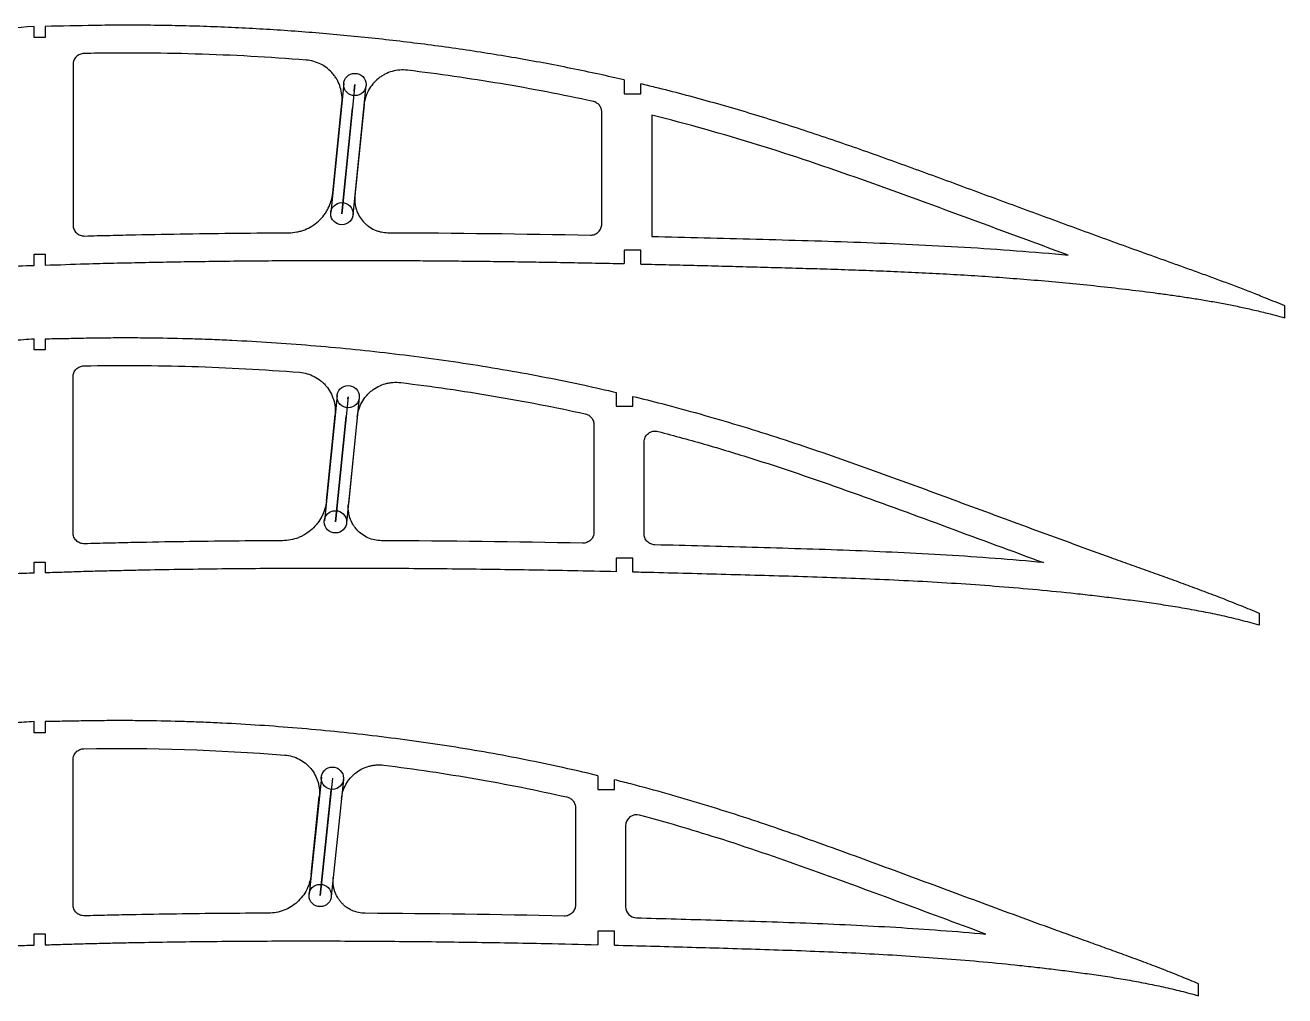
# Model space of a CAD drawing. Header units: millimetres. Extents: x -11497 to 404, y -3854 to 414.
# Drawn here: x -8603.7 to -8377.3, y -2519.5 to -2345 of the extents above; entities that cross this region are included whole.
import ezdxf

# ---------------------------------------------------------------- set-up
doc = ezdxf.new("R2010")
doc.units = ezdxf.units.MM
doc.linetypes.add('CENTER2', pattern=[28.575, 19.05, -3.175, 3.175, -3.175])
doc.layers.add('11', color=80, linetype='Continuous')
doc.layers.add('7', color=1, linetype='Continuous')

# ---------------------------------------------------------------- blocks, each defined once
blk = doc.blocks.new('*U50')
at = {"layer": '7', "color": 0, "linetype": 'CENTER2', "transparency": 16777216}
blk.add_line((-1.17, -11.61), (1.17, 11.61), dxfattribs=at)
blk = doc.blocks.new('*U52')
at = {"layer": '7', "color": 0, "linetype": 'CENTER2', "transparency": 16777216}
blk.add_line((-1.14, -11.25), (1.14, 11.25), dxfattribs=at)
blk = doc.blocks.new('*U54')
at = {"layer": '7', "color": 0, "linetype": 'CENTER2', "transparency": 16777216}
blk.add_line((-1.1, -10.54), (1.1, 10.54), dxfattribs=at)

msp = doc.modelspace()

# ---------------------------------------------------------------- linework, layer by layer
for p, q in [((-8602.1145, -2347.175), (-8602.1145, -2345.1847)), ((-8600.1145, -2345.175), (-8600.1145, -2347.175)), ((-8600.1145, -2347.175), (-8602.1145, -2347.175)), ((-8496.0751, -2354.7972), (-8496.0751, -2357.2972)), ((-8493.0751, -2357.2972), (-8493.0751, -2355.5057)), ((-8496.0751, -2357.2972), (-8493.0751, -2357.2972)), ((-8493.0751, -2385.404), (-8496.0751, -2385.404)), ((-8496.0751, -2385.404), (-8496.0751, -2387.8371)), ((-8493.0751, -2387.904), (-8493.0751, -2385.404)), ((-8602.1145, -2388.1532), (-8602.1145, -2386.1532)), ((-8602.1145, -2386.1532), (-8600.1145, -2386.1532)), ((-8600.1145, -2386.1532), (-8600.1145, -2388.1068)), ((-8602.1145, -2403.3371), (-8602.1145, -2401.3473)), ((-8600.1145, -2401.3371), (-8600.1145, -2403.3371)), ((-8600.1145, -2403.3371), (-8602.1145, -2403.3371)), ((-8497.4843, -2410.9869), (-8497.4843, -2413.4869)), ((-8494.4843, -2413.4869), (-8494.4843, -2411.7043)), ((-8497.4843, -2413.4869), (-8494.4843, -2413.4869)), ((-8602.1145, -2443.4883), (-8602.1145, -2441.4883)), ((-8602.1145, -2441.4883), (-8600.1145, -2441.4883)), ((-8600.1145, -2441.4883), (-8600.1145, -2443.4366)), ((-8494.4843, -2440.8086), (-8497.4843, -2440.8086)), ((-8497.4843, -2440.8086), (-8497.4843, -2443.2392)), ((-8494.4843, -2443.3086), (-8494.4843, -2440.8086)), ((-8602.1145, -2472.1731), (-8602.1145, -2470.1847)), ((-8600.1145, -2472.1731), (-8602.1145, -2472.1731)), ((-8600.1145, -2470.1731), (-8600.1145, -2472.1731)), ((-8500.8012, -2479.8996), (-8500.8012, -2482.3996)), ((-8497.8012, -2482.3996), (-8497.8012, -2480.6395)), ((-8500.8012, -2482.3996), (-8497.8012, -2482.3996)), ((-8602.1145, -2510.36), (-8602.1145, -2508.36)), ((-8602.1145, -2508.36), (-8600.1145, -2508.36)), ((-8600.1145, -2508.36), (-8600.1145, -2510.3103)), ((-8497.8012, -2507.8662), (-8500.8012, -2507.8662)), ((-8500.8012, -2507.8662), (-8500.8012, -2510.2915)), ((-8497.8012, -2510.3662), (-8497.8012, -2507.8662))]:
    msp.add_line(p, q)
at = {"color": 7, "linetype": 'Continuous', "lineweight": 25}
for p, q in [((-8595.1145, -2352.0511), (-8595.1145, -2380.8722)), ((-8548.4216, -2375.0839), (-8546.7967, -2358.9117)), ((-8542.817, -2359.3138), (-8544.4598, -2375.6652)), ((-8500.0751, -2380.7098), (-8500.0751, -2360.6236)), ((-8491.0751, -2361.1456), (-8491.0751, -2382.9479)), ((-8377.3211, -2397.6044), (-8377.3211, -2395.4531)), ((-8595.1145, -2436.2077), (-8595.1145, -2408.2151)), ((-8549.5794, -2430.4882), (-8548.0095, -2415.0409)), ((-8544.0282, -2415.4349), (-8545.6163, -2431.0593)), ((-8501.4843, -2416.8013), (-8501.4843, -2436.1082)), ((-8492.4843, -2436.4005), (-8492.4843, -2419.9366)), ((-8381.9472, -2450.6816), (-8381.947, -2452.836)), ((-8595.1145, -2503.0994), (-8595.1145, -2477.0564)), ((-8552.3183, -2497.6889), (-8550.8506, -2483.6527)), ((-8546.8655, -2484.0268), (-8548.3506, -2498.2236)), ((-8504.8012, -2485.683), (-8504.8012, -2503.1498)), ((-8495.8012, -2488.9188), (-8495.8012, -2503.4666)), ((-8392.8358, -2519.4817), (-8392.8365, -2517.32))]:
    msp.add_line(p, q, dxfattribs=at)
at = {"color": 7, "linetype": 'Continuous'}
for centre, start, end in [((-8493.8012, -2488.9188), 74.84851, 180), ((-8493.8012, -2503.4666), 180, 268.488702)]:
    msp.add_arc(centre, 2, start, end, dxfattribs=at)
at = {"color": 7, "linetype": 'Continuous', "lineweight": 25}
for points, knots in [([(-8602.1145, -2345.1847), (-8605.2473, -2345.4039), (-8610.0806, -2345.7887), (-8616.6194, -2346.2775), (-8621.7209, -2346.7615), (-8626.8139, -2347.3188), (-8631.8959, -2347.9641), (-8636.9656, -2348.696), (-8642.0213, -2349.5191), (-8646.2386, -2350.2908), (-8649.6254, -2350.9587), (-8652.1865, -2351.4941), (-8654.7419, -2352.0529), (-8657.2908, -2352.6404), (-8659.8336, -2353.2543), (-8662.3704, -2353.8957), (-8664.9228, -2354.5715), (-8667.4903, -2355.2811), (-8670.0709, -2356.0291), (-8672.6415, -2356.8094), (-8675.2003, -2357.6277), (-8677.748, -2358.4811), (-8680.2827, -2359.3752), (-8682.3982, -2360.1627), (-8684.1023, -2360.82), (-8685.3985, -2361.3361), (-8686.6901, -2361.8634), (-8687.9746, -2362.4062), (-8689.2529, -2362.9609), (-8690.5232, -2363.5319), (-8691.8057, -2364.1288), (-8693.1011, -2364.7505), (-8694.4063, -2365.4029), (-8695.7042, -2366.0713), (-8696.9916, -2366.762), (-8698.2721, -2367.4719), (-8699.5444, -2368.2038), (-8700.8444, -2368.9774), (-8702.1694, -2369.7944), (-8703.5149, -2370.657), (-8704.8432, -2371.5414), (-8706.1484, -2372.4478), (-8707.4272, -2373.3715), (-8708.6728, -2374.3142), (-8709.7306, -2375.1501), (-8710.6088, -2375.8758), (-8711.3252, -2376.4827), (-8712.0339, -2377.1081), (-8712.7447, -2377.7511), (-8713.4602, -2378.4215), (-8714.1864, -2379.1225), (-8715.0087, -2379.9404), (-8715.9247, -2380.8749), (-8716.8877, -2381.9418), (-8717.7714, -2383.049), (-8718.5122, -2384.1885), (-8719.0519, -2385.3494), (-8719.3323, -2386.535), (-8719.249, -2387.5712), (-8719.0344, -2388.2402), (-8718.7765, -2388.6764), (-8718.5383, -2389.1515), (-8718.063, -2389.7338), (-8717.479, -2390.3348), (-8716.8172, -2390.8783), (-8716.1081, -2391.3619), (-8715.3935, -2391.7587), (-8714.6897, -2392.0711), (-8714.0081, -2392.3132), (-8713.3205, -2392.5045), (-8712.6286, -2392.6554), (-8711.9325, -2392.7721), (-8711.2336, -2392.8668), (-8710.3491, -2392.9657), (-8709.2788, -2393.0682), (-8708.0219, -2393.1689), (-8706.7613, -2393.2467), (-8705.4984, -2393.3042), (-8704.234, -2393.3463), (-8702.9685, -2393.3686), (-8701.7022, -2393.3779), (-8700.4358, -2393.3691), (-8699.1698, -2393.3496), (-8697.9049, -2393.3185), (-8696.6406, -2393.2786), (-8695.3764, -2393.2314), (-8694.1123, -2393.1798), (-8692.8475, -2393.1235), (-8691.5823, -2393.0657), (-8690.3162, -2393.0078), (-8689.0505, -2392.9454), (-8687.7846, -2392.883), (-8686.519, -2392.8188), (-8685.2531, -2392.7507), (-8683.564, -2392.658), (-8681.4523, -2392.5364), (-8678.9184, -2392.3802), (-8676.3854, -2392.2196), (-8673.8527, -2392.0512), (-8671.3205, -2391.8811), (-8668.7878, -2391.7087), (-8666.2549, -2391.5345), (-8663.7215, -2391.3641), (-8661.1884, -2391.1929), (-8658.6554, -2391.0266), (-8656.1227, -2390.8595), (-8653.5897, -2390.6964), (-8651.0561, -2390.5362), (-8647.6794, -2390.3268), (-8643.4596, -2390.0726), (-8638.3969, -2389.7818), (-8633.3343, -2389.5067), (-8628.2714, -2389.2442), (-8623.2072, -2388.9994), (-8618.1414, -2388.7681), (-8611.1109, -2388.4732), (-8605.7683, -2388.2722), (-8602.1145, -2388.1532)], [0, 0, 0, 0, 0.037810127, 0.058378142, 0.078944165, 0.099502757, 0.120062306, 0.140618196, 0.161171844, 0.181730392, 0.192232993, 0.202733734, 0.213231801, 0.223726436, 0.234226583, 0.244725708, 0.255230035, 0.266014973, 0.276796177, 0.287577874, 0.298358395, 0.309139928, 0.31992681, 0.330717371, 0.336315928, 0.341916893, 0.34751551, 0.353112043, 0.35870546, 0.364292741, 0.369880161, 0.375736121, 0.381592742, 0.387447349, 0.393312559, 0.399182199, 0.405074118, 0.410984135, 0.41739554, 0.423814744, 0.430225953, 0.436607106, 0.442946104, 0.449218507, 0.455412895, 0.459176702, 0.462934888, 0.466716263, 0.470556156, 0.474475231, 0.47851987, 0.482707985, 0.488439354, 0.49427259, 0.500005689, 0.505479778, 0.510596009, 0.515360546, 0.519964911, 0.522941483, 0.523713317, 0.526061566, 0.529321954, 0.532702959, 0.536149006, 0.539609724, 0.543025292, 0.545975002, 0.548870241, 0.551727175, 0.554561889, 0.557391908, 0.560223219, 0.563052882, 0.568106577, 0.573167981, 0.578234398, 0.583311455, 0.588388324, 0.593465992, 0.598549122, 0.603634584, 0.60871431, 0.613792524, 0.618869059, 0.62394358, 0.629023617, 0.634100922, 0.639186879, 0.644273168, 0.649360468, 0.654444114, 0.659532454, 0.664617865, 0.669708001, 0.679898873, 0.690085219, 0.700273946, 0.710457126, 0.720645539, 0.730830795, 0.741020462, 0.751213282, 0.761401695, 0.771588867, 0.781775629, 0.79196117, 0.802149496, 0.812340623, 0.832694999, 0.853048018, 0.873395476, 0.893737901, 0.914086761, 0.934438591, 0.95479294, 0.998807953, 0.998807953, 0.998807953, 0.998807953]), ([(-8496.0751, -2354.7972), (-8497.5662, -2354.4519), (-8500.7418, -2353.738), (-8505.5871, -2352.7218), (-8510.6083, -2351.7446), (-8515.6144, -2350.8456), (-8520.6318, -2350.0181), (-8525.6597, -2349.256), (-8530.6979, -2348.5606), (-8535.7451, -2347.9271), (-8540.7901, -2347.3571), (-8545.8308, -2346.8473), (-8550.866, -2346.3972), (-8555.9051, -2346.0069), (-8560.9478, -2345.6783), (-8565.9943, -2345.4081), (-8571.0446, -2345.2023), (-8576.1004, -2345.0582), (-8581.1595, -2344.9741), (-8586.2214, -2344.9588), (-8592.5399, -2345.0162), (-8597.17, -2345.1468), (-8600.1145, -2345.175)], [0.540546831, 0.540546831, 0.540546831, 0.540546831, 0.560305634, 0.58256543, 0.604458081, 0.626342623, 0.64822472, 0.670106377, 0.69199188, 0.713881813, 0.735775608, 0.757534826, 0.779287847, 0.80103746, 0.82278231, 0.844525637, 0.866279057, 0.888033004, 0.909820868, 0.931599156, 0.953379782, 0.991393692, 0.991393692, 0.991393692, 0.991393692]), ([(-8593.1544, -2350.0515), (-8593.2847, -2350.0541), (-8593.4127, -2350.0693), (-8593.664, -2350.1238), (-8593.7885, -2350.1637), (-8594.0262, -2350.2663), (-8594.1387, -2350.3285), (-8594.3513, -2350.4742), (-8594.452, -2350.5586), (-8594.6325, -2350.7425), (-8594.7133, -2350.8425), (-8594.8558, -2351.0589), (-8594.9167, -2351.1745), (-8595.0628, -2351.5313), (-8595.1145, -2351.7904), (-8595.1145, -2352.0511)], [0, 0, 0, 0, 0.125, 0.125, 0.25, 0.25, 0.375, 0.375, 0.5, 0.5, 0.625, 0.625, 0.75, 0.75, 1, 1, 1, 1]), ([(-8553.2166, -2351.233), (-8559.8454, -2350.7116), (-8566.4875, -2350.3472), (-8576.4716, -2350.0475), (-8579.803, -2349.9874), (-8584.8057, -2349.9634), (-8586.4742, -2349.9665), (-8589.8129, -2349.9927), (-8591.4833, -2350.0181), (-8593.1544, -2350.0515)], [0, 0, 0, 0, 0.5, 0.5, 0.75, 0.75, 0.875, 0.875, 1, 1, 1, 1]), ([(-8546.7967, -2358.9117), (-8546.7499, -2358.4454), (-8546.7501, -2357.9816), (-8546.8418, -2357.0587), (-8546.9352, -2356.5957), (-8547.2079, -2355.7102), (-8547.3868, -2355.2841), (-8547.7198, -2354.6703), (-8547.8422, -2354.4694), (-8548.1037, -2354.0849), (-8548.2432, -2353.9002), (-8548.6877, -2353.3686), (-8549.0202, -2353.0422), (-8549.7497, -2352.4577), (-8550.1379, -2352.206), (-8550.9596, -2351.7814), (-8551.3979, -2351.6074), (-8552.2923, -2351.3524), (-8552.7494, -2351.2698), (-8553.2166, -2351.233)], [0, 0, 0, 0, 0.125, 0.125, 0.25, 0.25, 0.375, 0.375, 0.4375, 0.4375, 0.5, 0.5, 0.625, 0.625, 0.75, 0.75, 0.875, 0.875, 1, 1, 1, 1]), ([(-8534.9946, -2353.0648), (-8535.4599, -2353.0078), (-8535.9238, -2352.9978), (-8536.8488, -2353.0691), (-8537.3139, -2353.1522), (-8538.2056, -2353.405), (-8538.6357, -2353.5743), (-8539.2571, -2353.8936), (-8539.4608, -2354.0115), (-8539.8512, -2354.2643), (-8540.039, -2354.3997), (-8540.5808, -2354.8322), (-8540.9146, -2355.1573), (-8541.5157, -2355.8738), (-8541.776, -2356.2564), (-8542.2191, -2357.0686), (-8542.4028, -2357.5031), (-8542.6775, -2358.3921), (-8542.7701, -2358.8474), (-8542.817, -2359.3138)], [0, 0, 0, 0, 0.125, 0.125, 0.25, 0.25, 0.375, 0.375, 0.4375, 0.4375, 0.5, 0.5, 0.625, 0.625, 0.75, 0.75, 0.875, 0.875, 1, 1, 1, 1]), ([(-8501.6508, -2358.6694), (-8507.1852, -2357.4653), (-8512.7317, -2356.4039), (-8523.8472, -2354.5468), (-8529.4161, -2353.749), (-8534.9946, -2353.0648)], [0, 0, 0, 0, 0.5, 0.5, 1, 1, 1, 1]), ([(-8377.3211, -2395.4531), (-8378.4571, -2394.9597), (-8380.4399, -2394.1592), (-8383.2479, -2393.0371), (-8385.7402, -2392.0769), (-8388.2258, -2391.1388), (-8390.7179, -2390.2189), (-8393.2146, -2389.3111), (-8395.7148, -2388.4133), (-8398.216, -2387.5165), (-8401.5523, -2386.3252), (-8405.7171, -2384.8227), (-8410.7088, -2383.0076), (-8415.6966, -2381.1851), (-8420.6799, -2379.3513), (-8425.6628, -2377.5157), (-8430.6458, -2375.6768), (-8435.6218, -2373.843), (-8440.5909, -2372.015), (-8445.5557, -2370.2044), (-8450.5282, -2368.4172), (-8455.5108, -2366.6614), (-8460.5091, -2364.9495), (-8465.5251, -2363.2887), (-8470.5262, -2361.7012), (-8475.5125, -2360.1932), (-8480.4831, -2358.7672), (-8485.4727, -2357.4108), (-8489.6731, -2356.3345), (-8492.2108, -2355.7137), (-8493.0751, -2355.5057)], [0, 0, 0, 0, 0.015987774, 0.027603423, 0.039037682, 0.050468654, 0.061901065, 0.073332522, 0.084764442, 0.096196547, 0.107635555, 0.13049922, 0.153355397, 0.176207116, 0.199054455, 0.221907143, 0.24476251, 0.267624717, 0.290371373, 0.313115788, 0.335849145, 0.358586315, 0.381317376, 0.404055046, 0.426798515, 0.449053993, 0.471304814, 0.493555415, 0.515804196, 0.527281934, 0.527281934, 0.527281934, 0.527281934]), ([(-8500.0751, -2360.6236), (-8500.0751, -2360.3953), (-8500.1132, -2360.1733), (-8500.2652, -2359.7428), (-8500.3751, -2359.546), (-8500.6616, -2359.1908), (-8500.8309, -2359.0417), (-8501.2191, -2358.8022), (-8501.4277, -2358.718), (-8501.6508, -2358.6694)], [0, 0, 0, 0, 0.25, 0.25, 0.5, 0.5, 0.75, 0.75, 1, 1, 1, 1]), ([(-8416.2586, -2386.3026), (-8422.4423, -2384.0382), (-8428.6191, -2381.7546), (-8440.9766, -2377.1985), (-8447.1564, -2374.921), (-8459.5646, -2370.5266), (-8465.7949, -2368.4151), (-8478.3563, -2364.5224), (-8484.6889, -2362.7462), (-8491.0751, -2361.1456)], [0, 0, 0, 0, 0.25, 0.25, 0.5, 0.5, 0.75, 0.75, 1, 1, 1, 1]), ([(-8556.3396, -2382.2814), (-8555.8471, -2382.2789), (-8555.3617, -2382.2313), (-8554.644, -2382.0946), (-8554.4065, -2382.0381), (-8553.9351, -2381.9027), (-8553.7013, -2381.8237), (-8553.0188, -2381.5576), (-8552.5844, -2381.3407), (-8551.7563, -2380.8283), (-8551.3599, -2380.5296), (-8550.6391, -2379.8744), (-8550.3109, -2379.5166), (-8549.8674, -2378.9339), (-8549.7271, -2378.7309), (-8549.4671, -2378.315), (-8549.3475, -2378.1025), (-8549.0192, -2377.4514), (-8548.8405, -2376.9995), (-8548.5655, -2376.0591), (-8548.4708, -2375.574), (-8548.4216, -2375.0839)], [0, 0, 0, 0, 0.125, 0.125, 0.1875, 0.1875, 0.25, 0.25, 0.375, 0.375, 0.5, 0.5, 0.625, 0.625, 0.6875, 0.6875, 0.75, 0.75, 0.875, 0.875, 1, 1, 1, 1]), ([(-8544.4598, -2375.6652), (-8544.5019, -2376.0842), (-8544.4997, -2376.501), (-8544.4093, -2377.3299), (-8544.3194, -2377.7448), (-8544.0597, -2378.5348), (-8543.89, -2378.9142), (-8543.4684, -2379.6409), (-8543.2215, -2379.9787), (-8542.8042, -2380.4413), (-8542.657, -2380.5884), (-8542.3459, -2380.8685), (-8542.1816, -2381.0014), (-8541.6749, -2381.3694), (-8541.3155, -2381.5772), (-8540.744, -2381.8327), (-8540.5468, -2381.9088), (-8540.1489, -2382.0388), (-8539.948, -2382.0929), (-8539.3396, -2382.2238), (-8538.9264, -2382.2692), (-8538.5053, -2382.2708)], [0, 0, 0, 0, 0.125, 0.125, 0.25, 0.25, 0.375, 0.375, 0.5, 0.5, 0.5625, 0.5625, 0.625, 0.625, 0.75, 0.75, 0.8125, 0.8125, 0.875, 0.875, 1, 1, 1, 1]), ([(-8595.1145, -2380.8722), (-8595.1145, -2381.0069), (-8595.101, -2381.1393), (-8595.0483, -2381.3997), (-8595.0083, -2381.5291), (-8594.9042, -2381.775), (-8594.8405, -2381.8915), (-8594.6899, -2382.1117), (-8594.6025, -2382.2154), (-8594.3164, -2382.4931), (-8594.0859, -2382.6409), (-8593.7145, -2382.7851), (-8593.5845, -2382.8213), (-8593.3203, -2382.8665), (-8593.187, -2382.8759), (-8593.0524, -2382.8717)], [0, 0, 0, 0, 0.125, 0.125, 0.25, 0.25, 0.375, 0.375, 0.5, 0.5, 0.75, 0.75, 0.875, 0.875, 1, 1, 1, 1]), ([(-8502.1146, -2382.7082), (-8501.981, -2382.7109), (-8501.8493, -2382.7002), (-8501.5898, -2382.6534), (-8501.4606, -2382.6166), (-8501.2141, -2382.5189), (-8501.097, -2382.4584), (-8500.875, -2382.3144), (-8500.7699, -2382.2302), (-8500.487, -2381.9533), (-8500.3342, -2381.7286), (-8500.1296, -2381.2428), (-8500.0751, -2380.9771), (-8500.0751, -2380.7098)], [0, 0, 0, 0, 0.125, 0.125, 0.25, 0.25, 0.375, 0.375, 0.5, 0.5, 0.75, 0.75, 1, 1, 1, 1]), ([(-8593.0524, -2382.8717), (-8591.5234, -2382.8242), (-8589.9941, -2382.7869), (-8586.9355, -2382.7157), (-8585.4062, -2382.6784), (-8580.818, -2382.5776), (-8577.7588, -2382.5212), (-8568.5805, -2382.3752), (-8562.4601, -2382.3129), (-8556.3396, -2382.2814)], [0, 0, 0, 0, 0.125, 0.125, 0.25, 0.25, 0.5, 0.5, 1, 1, 1, 1]), ([(-8491.0751, -2382.9479), (-8484.8273, -2383.0946), (-8478.5794, -2383.258), (-8466.0847, -2383.5957), (-8459.8383, -2383.7727), (-8447.3561, -2384.2219), (-8441.1209, -2384.499), (-8428.6722, -2385.2449), (-8422.4588, -2385.7148), (-8416.2586, -2386.3026)], [0, 0, 0, 0, 0.25, 0.25, 0.5, 0.5, 0.75, 0.75, 1, 1, 1, 1]), ([(-8600.1145, -2388.1068), (-8597.6886, -2388.0443), (-8593.5783, -2387.8726), (-8587.7788, -2387.7382), (-8582.718, -2387.6179), (-8577.6579, -2387.5229), (-8572.5995, -2387.4387), (-8567.5436, -2387.3744), (-8562.4883, -2387.3215), (-8557.4335, -2387.2871), (-8552.3783, -2387.2636), (-8547.3222, -2387.2558), (-8542.2659, -2387.2587), (-8537.2111, -2387.2754), (-8532.1581, -2387.3034), (-8527.1061, -2387.3441), (-8522.0546, -2387.3949), (-8517.0028, -2387.4585), (-8511.9505, -2387.5326), (-8506.8979, -2387.6184), (-8501.8459, -2387.7129), (-8498.2386, -2387.7898), (-8496.3151, -2387.8318), (-8496.0751, -2387.8371)], [0.007565579, 0.007565579, 0.007565579, 0.007565579, 0.039898338, 0.062375182, 0.084856831, 0.107347172, 0.129807277, 0.152263507, 0.174716737, 0.197166748, 0.219614308, 0.24207271, 0.264533569, 0.286983546, 0.309422927, 0.331860714, 0.354297153, 0.376732241, 0.399175083, 0.421621345, 0.444062332, 0.466498061, 0.469696291, 0.469696291, 0.469696291, 0.469696291]), ([(-8493.0751, -2387.904), (-8492.6324, -2387.9141), (-8490.5066, -2387.9629), (-8486.6979, -2388.0548), (-8481.6485, -2388.182), (-8476.5983, -2388.3145), (-8471.5472, -2388.451), (-8466.4963, -2388.59), (-8461.4467, -2388.739), (-8456.3985, -2388.8995), (-8451.3517, -2389.0815), (-8446.3054, -2389.2858), (-8441.2599, -2389.5236), (-8436.213, -2389.797), (-8431.1662, -2390.1111), (-8426.1205, -2390.4725), (-8421.0788, -2390.8801), (-8416.041, -2391.3369), (-8411.0075, -2391.8501), (-8405.9778, -2392.4183), (-8401.7845, -2392.9411), (-8398.4258, -2393.3929), (-8395.9007, -2393.7543), (-8393.3802, -2394.1393), (-8390.8661, -2394.5577), (-8388.3591, -2395.0102), (-8385.8608, -2395.5065), (-8383.3555, -2396.0486), (-8380.5059, -2396.7381), (-8378.4848, -2397.2445), (-8377.3211, -2397.6044)], [0.483023492, 0.483023492, 0.483023492, 0.483023492, 0.488924444, 0.511354789, 0.533784812, 0.556223473, 0.578666397, 0.601109154, 0.623547151, 0.645975927, 0.668404475, 0.690833213, 0.713267434, 0.735703901, 0.758175394, 0.780639748, 0.80310346, 0.825569188, 0.848036127, 0.870516133, 0.893008687, 0.904338802, 0.91566953, 0.926994857, 0.938311018, 0.949626763, 0.960935433, 0.97224771, 0.983775525, 1, 1, 1, 1]), ([(-8602.1145, -2443.4883), (-8603.2975, -2443.519), (-8605.1186, -2443.5797), (-8607.5774, -2443.6671), (-8609.4919, -2443.7383), (-8611.406, -2443.8127), (-8613.3195, -2443.8904), (-8615.2325, -2443.9703), (-8617.7825, -2444.0794), (-8620.9689, -2444.2222), (-8624.7906, -2444.4028), (-8628.6104, -2444.5925), (-8633.7012, -2444.8572), (-8638.7884, -2445.1381), (-8643.8723, -2445.4365), (-8647.6836, -2445.668), (-8651.4934, -2445.9062), (-8655.3017, -2446.1522), (-8659.1086, -2446.4037), (-8662.9144, -2446.6589), (-8666.719, -2446.9192), (-8670.5227, -2447.1797), (-8674.3261, -2447.4351), (-8678.1295, -2447.6791), (-8681.9333, -2447.9063), (-8685.1037, -2448.0768), (-8687.6402, -2448.2033), (-8689.5427, -2448.2939), (-8691.4453, -2448.3806), (-8693.348, -2448.4628), (-8695.251, -2448.5329), (-8697.1545, -2448.5852), (-8699.0585, -2448.6127), (-8700.9626, -2448.6083), (-8702.8662, -2448.5657), (-8704.7685, -2448.4846), (-8706.6682, -2448.3553), (-8708.5636, -2448.1783), (-8710.4532, -2447.9366), (-8711.9924, -2447.5295), (-8713.157, -2447.019), (-8713.8456, -2446.6238), (-8714.3703, -2446.2666), (-8714.8759, -2445.8828), (-8715.3488, -2445.4584), (-8715.7243, -2445.0489), (-8715.9305, -2444.808), (-8716.0768, -2444.6203), (-8716.2123, -2444.4247), (-8716.3332, -2444.2196), (-8716.4433, -2444.0087), (-8716.5606, -2443.8019), (-8716.6718, -2443.5917), (-8716.7545, -2443.3682), (-8716.8203, -2443.1399), (-8716.8701, -2442.907), (-8716.9073, -2442.6721), (-8716.9378, -2442.3562), (-8716.9411, -2441.9588), (-8716.8924, -2441.5644), (-8716.8285, -2441.2537), (-8716.7686, -2441.0234), (-8716.6984, -2440.7961), (-8716.5924, -2440.497), (-8716.4385, -2440.1313), (-8716.226, -2439.7054), (-8715.912, -2439.1537), (-8715.471, -2438.4937), (-8714.8911, -2437.7388), (-8714.2734, -2437.0141), (-8713.6305, -2436.3124), (-8712.9692, -2435.6278), (-8712.2968, -2434.954), (-8711.392, -2434.0643), (-8710.2347, -2432.9791), (-8708.8063, -2431.7205), (-8707.3361, -2430.5107), (-8705.8311, -2429.3448), (-8703.7831, -2427.8448), (-8701.1559, -2426.0642), (-8697.9148, -2424.064), (-8694.5967, -2422.1937), (-8691.2059, -2420.4579), (-8687.7525, -2418.8495), (-8684.2456, -2417.3604), (-8680.6976, -2415.9711), (-8677.1163, -2414.6684), (-8673.5047, -2413.4505), (-8669.8683, -2412.3065), (-8666.2089, -2411.2357), (-8662.531, -2410.2278), (-8658.8362, -2409.2798), (-8655.1258, -2408.3911), (-8651.4008, -2407.5607), (-8646.4164, -2406.5307), (-8640.1555, -2405.3813), (-8633.8602, -2404.4133), (-8628.8074, -2403.7379), (-8625.0101, -2403.2809), (-8621.2059, -2402.8734), (-8617.3962, -2402.5039), (-8613.5794, -2402.1979), (-8609.7598, -2401.9085), (-8605.9389, -2401.615), (-8603.3897, -2401.432), (-8602.1145, -2401.3473)], [0.472564206, 0.472564206, 0.472564206, 0.472564206, 0.480203193, 0.484328564, 0.488453936, 0.492579307, 0.496704679, 0.50083005, 0.504955422, 0.513206165, 0.521456908, 0.529707651, 0.537958394, 0.55445988, 0.562710623, 0.570961366, 0.579212108, 0.587462851, 0.595713594, 0.603964337, 0.61221508, 0.620465823, 0.628716566, 0.636967309, 0.645218052, 0.653468795, 0.657594167, 0.661719538, 0.66584491, 0.669970281, 0.674095653, 0.678221024, 0.682346396, 0.686471767, 0.690597139, 0.69472251, 0.698847882, 0.702973253, 0.707098625, 0.711223996, 0.713286682, 0.715349368, 0.71638071, 0.717412053, 0.719474739, 0.720506082, 0.721021753, 0.721537425, 0.722053096, 0.722568768, 0.723084439, 0.72360011, 0.724115782, 0.724631453, 0.725147125, 0.725662796, 0.726178468, 0.726694139, 0.727725482, 0.728756825, 0.729272496, 0.729788168, 0.730303839, 0.730819511, 0.731850853, 0.732882196, 0.733913539, 0.735976225, 0.738038911, 0.740101596, 0.742164282, 0.744226968, 0.746289654, 0.748352339, 0.752477711, 0.756603082, 0.760728454, 0.764853825, 0.768979197, 0.77722994, 0.785480683, 0.793731426, 0.801982169, 0.810232912, 0.818483655, 0.826734398, 0.834985141, 0.843235884, 0.851486627, 0.859737369, 0.867988112, 0.876238855, 0.884489598, 0.892740341, 0.900991084, 0.91749257, 0.933994056, 0.942244799, 0.950495542, 0.958746285, 0.966997028, 0.975247771, 0.983498514, 0.991749257, 1, 1, 1, 1]), ([(-8600.1145, -2401.3371), (-8599.5956, -2401.3321), (-8597.8914, -2401.3102), (-8595.0021, -2401.2519), (-8591.4462, -2401.1784), (-8587.8898, -2401.1421), (-8584.3332, -2401.1359), (-8579.5912, -2401.1732), (-8574.8501, -2401.2758), (-8570.1107, -2401.44), (-8565.373, -2401.6459), (-8559.4549, -2401.9835), (-8552.3608, -2402.5083), (-8545.2771, -2403.1566), (-8538.2047, -2403.9209), (-8531.1473, -2404.8092), (-8524.1062, -2405.8225), (-8514.7455, -2407.3517), (-8505.8688, -2409.079), (-8499.3617, -2410.5468), (-8497.4843, -2410.9869)], [0.008786302, 0.008786302, 0.008786302, 0.008786302, 0.015625, 0.03125, 0.046875, 0.0625, 0.078125, 0.09375, 0.125, 0.140625, 0.15625, 0.1875, 0.21875, 0.25, 0.28125, 0.3125, 0.34375, 0.375, 0.4375, 0.462914263, 0.462914263, 0.462914263, 0.462914263]), ([(-8595.1145, -2408.2151), (-8595.1145, -2408.0846), (-8595.1018, -2407.9564), (-8595.0523, -2407.704), (-8595.0149, -2407.5785), (-8594.917, -2407.3388), (-8594.857, -2407.225), (-8594.7155, -2407.0095), (-8594.633, -2406.9071), (-8594.4526, -2406.7231), (-8594.3541, -2406.6403), (-8594.1405, -2406.4935), (-8594.0261, -2406.4303), (-8593.672, -2406.2772), (-8593.4139, -2406.2205), (-8593.1531, -2406.2154)], [0, 0, 0, 0, 0.125, 0.125, 0.25, 0.25, 0.375, 0.375, 0.5, 0.5, 0.625, 0.625, 0.75, 0.75, 1, 1, 1, 1]), ([(-8593.1531, -2406.2154), (-8589.9195, -2406.1529), (-8586.6869, -2406.1277), (-8580.2244, -2406.1632), (-8576.9944, -2406.223), (-8567.3079, -2406.5178), (-8560.855, -2406.8728), (-8554.4067, -2407.3801)], [0, 0, 0, 0, 0.25, 0.25, 0.5, 0.5, 1, 1, 1, 1]), ([(-8554.4079, -2407.38), (-8553.9419, -2407.4167), (-8553.4866, -2407.4991), (-8552.597, -2407.7526), (-8552.159, -2407.9262), (-8551.3379, -2408.3506), (-8550.9513, -2408.6016), (-8550.4078, -2409.0371), (-8550.2322, -2409.1928), (-8549.901, -2409.5176), (-8549.7444, -2409.6873), (-8549.3011, -2410.2178), (-8549.0398, -2410.6018), (-8548.5952, -2411.4217), (-8548.417, -2411.8474), (-8548.2138, -2412.5088), (-8548.1568, -2412.7331), (-8548.0649, -2413.1897), (-8548.0304, -2413.4212), (-8547.962, -2414.1137), (-8547.9624, -2414.5771), (-8548.0096, -2415.0422)], [0, 0, 0, 0, 0.125, 0.125, 0.25, 0.25, 0.375, 0.375, 0.4375, 0.4375, 0.5, 0.5, 0.625, 0.625, 0.75, 0.75, 0.8125, 0.8125, 0.875, 0.875, 1, 1, 1, 1]), ([(-8544.0283, -2415.4361), (-8543.981, -2414.9713), (-8543.8883, -2414.5183), (-8543.6146, -2413.6352), (-8543.431, -2413.2016), (-8542.988, -2412.3909), (-8542.7283, -2412.0104), (-8542.2806, -2411.4773), (-8542.1209, -2411.3054), (-8541.7888, -2410.982), (-8541.6156, -2410.8294), (-8541.0753, -2410.3987), (-8540.6856, -2410.1463), (-8539.8563, -2409.7208), (-8539.4269, -2409.5524), (-8538.7614, -2409.3641), (-8538.536, -2409.3122), (-8538.0778, -2409.2306), (-8537.8457, -2409.2012), (-8537.1522, -2409.1481), (-8536.6892, -2409.1586), (-8536.2255, -2409.2158)], [0, 0, 0, 0, 0.125, 0.125, 0.25, 0.25, 0.375, 0.375, 0.4375, 0.4375, 0.5, 0.5, 0.625, 0.625, 0.75, 0.75, 0.8125, 0.8125, 0.875, 0.875, 1, 1, 1, 1]), ([(-8536.2267, -2409.2157), (-8530.6317, -2409.9067), (-8525.0673, -2410.712), (-8514.0077, -2412.581), (-8508.513, -2413.6462), (-8503.0549, -2414.8482)], [0, 0, 0, 0, 0.5, 0.5, 1, 1, 1, 1]), ([(-8494.4843, -2411.7043), (-8492.7494, -2412.1273), (-8486.4193, -2413.7224), (-8477.8518, -2416.1344), (-8468.8031, -2418.9764), (-8459.8034, -2421.9709), (-8450.8681, -2425.151), (-8441.9622, -2428.4123), (-8435.2895, -2430.8762), (-8428.6168, -2433.3401), (-8421.9438, -2435.8033), (-8415.266, -2438.2533), (-8409.6957, -2440.2806), (-8405.2354, -2441.8906), (-8401.8866, -2443.0884), (-8398.5394, -2444.2905), (-8395.1952, -2445.5011), (-8391.861, -2446.739), (-8388.5367, -2448.0036), (-8385.2324, -2449.3189), (-8383.0347, -2450.2094), (-8381.9472, -2450.6816)], [0.476465592, 0.476465592, 0.476465592, 0.476465592, 0.5, 0.5625, 0.59375, 0.625, 0.6875, 0.71875, 0.75, 0.78125, 0.8125, 0.84375, 0.875, 0.890625, 0.90625, 0.921875, 0.9375, 0.953125, 0.96875, 0.984375, 1, 1, 1, 1]), ([(-8503.0549, -2414.8482), (-8502.8324, -2414.8972), (-8502.6242, -2414.9818), (-8502.2369, -2415.2219), (-8502.0685, -2415.3708), (-8501.7829, -2415.7259), (-8501.6735, -2415.9224), (-8501.5222, -2416.352), (-8501.4843, -2416.5734), (-8501.4843, -2416.8013)], [0, 0, 0, 0, 0.25, 0.25, 0.5, 0.5, 0.75, 0.75, 1, 1, 1, 1]), ([(-8492.4843, -2419.9366), (-8492.4843, -2419.7829), (-8492.4668, -2419.6322), (-8492.3981, -2419.3365), (-8492.346, -2419.1904), (-8492.1451, -2418.782), (-8491.947, -2418.5396), (-8491.5863, -2418.2611), (-8491.4536, -2418.181), (-8491.1778, -2418.0548), (-8491.0325, -2418.0073), (-8490.7323, -2417.9462), (-8490.5813, -2417.9331), (-8490.2774, -2417.9412), (-8490.1241, -2417.9628), (-8489.9754, -2418.0018)], [0, 0, 0, 0, 0.125, 0.125, 0.25, 0.25, 0.5, 0.5, 0.625, 0.625, 0.75, 0.75, 0.875, 0.875, 1, 1, 1, 1]), ([(-8489.9754, -2418.0018), (-8487.0174, -2418.7763), (-8484.0722, -2419.5889), (-8478.2074, -2421.2895), (-8475.2882, -2422.1785), (-8466.5654, -2424.9487), (-8460.7964, -2426.9315), (-8449.3042, -2431.0324), (-8443.5796, -2433.1461), (-8432.1304, -2437.3735), (-8426.4072, -2439.4916), (-8420.6786, -2441.5936)], [0, 0, 0, 0, 0.125, 0.125, 0.25, 0.25, 0.5, 0.5, 0.75, 0.75, 1, 1, 1, 1]), ([(-8549.5793, -2430.487), (-8549.6289, -2430.9752), (-8549.7225, -2431.4519), (-8549.9267, -2432.1505), (-8550.0054, -2432.3806), (-8550.1848, -2432.835), (-8550.2856, -2433.0594), (-8550.6148, -2433.7107), (-8550.8715, -2434.1208), (-8551.4589, -2434.8929), (-8551.793, -2435.2573), (-8552.5116, -2435.9096), (-8552.8979, -2436.2008), (-8553.518, -2436.5849), (-8553.7327, -2436.7047), (-8554.17, -2436.9228), (-8554.3922, -2437.0212), (-8555.0692, -2437.2847), (-8555.5344, -2437.4189), (-8556.4929, -2437.6021), (-8556.983, -2437.65), (-8557.4737, -2437.6524)], [0, 0, 0, 0, 0.125, 0.125, 0.1875, 0.1875, 0.25, 0.25, 0.375, 0.375, 0.5, 0.5, 0.625, 0.625, 0.6875, 0.6875, 0.75, 0.75, 0.875, 0.875, 1, 1, 1, 1]), ([(-8539.6841, -2437.6495), (-8540.1041, -2437.6477), (-8540.5171, -2437.6022), (-8541.3298, -2437.4265), (-8541.732, -2437.2943), (-8542.4886, -2436.9547), (-8542.8473, -2436.7471), (-8543.5242, -2436.2537), (-8543.8338, -2435.9738), (-8544.2493, -2435.512), (-8544.38, -2435.3507), (-8544.6254, -2435.0131), (-8544.7402, -2434.8364), (-8545.0526, -2434.2956), (-8545.2213, -2433.9176), (-8545.4153, -2433.3242), (-8545.4702, -2433.1208), (-8545.5577, -2432.7126), (-8545.5905, -2432.5077), (-8545.6568, -2431.8906), (-8545.6586, -2431.476), (-8545.6162, -2431.0582)], [0, 0, 0, 0, 0.125, 0.125, 0.25, 0.25, 0.375, 0.375, 0.5, 0.5, 0.5625, 0.5625, 0.625, 0.625, 0.75, 0.75, 0.8125, 0.8125, 0.875, 0.875, 1, 1, 1, 1]), ([(-8593.0546, -2438.2073), (-8593.1891, -2438.2113), (-8593.3218, -2438.2018), (-8593.5835, -2438.1569), (-8593.7139, -2438.1208), (-8593.9627, -2438.0242), (-8594.081, -2437.9641), (-8594.3054, -2437.8203), (-8594.4116, -2437.7361), (-8594.6976, -2437.4587), (-8594.8522, -2437.233), (-8595.0076, -2436.8664), (-8595.0477, -2436.7376), (-8595.101, -2436.4752), (-8595.1145, -2436.3423), (-8595.1145, -2436.2077)], [0, 0, 0, 0, 0.125, 0.125, 0.25, 0.25, 0.375, 0.375, 0.5, 0.5, 0.75, 0.75, 0.875, 0.875, 1, 1, 1, 1]), ([(-8557.4725, -2437.6523), (-8563.4039, -2437.6808), (-8569.3347, -2437.7388), (-8578.2303, -2437.8762), (-8581.1953, -2437.9294), (-8585.6427, -2438.0246), (-8587.1251, -2438.06), (-8590.0899, -2438.1279), (-8591.5723, -2438.1628), (-8593.0546, -2438.2073)], [0, 0, 0, 0, 0.5, 0.5, 0.75, 0.75, 0.875, 0.875, 1, 1, 1, 1]), ([(-8501.4843, -2436.1082), (-8501.4843, -2436.2419), (-8501.4976, -2436.3734), (-8501.5496, -2436.632), (-8501.5891, -2436.7606), (-8501.6919, -2437.0051), (-8501.7548, -2437.1209), (-8501.9035, -2437.34), (-8501.9899, -2437.4434), (-8502.2728, -2437.7205), (-8502.5007, -2437.8686), (-8502.9909, -2438.0632), (-8503.2577, -2438.1121), (-8503.5251, -2438.1066)], [0, 0, 0, 0, 0.125, 0.125, 0.25, 0.25, 0.375, 0.375, 0.5, 0.5, 0.75, 0.75, 1, 1, 1, 1]), ([(-8490.5308, -2438.4018), (-8490.6609, -2438.3986), (-8490.7885, -2438.3829), (-8491.0391, -2438.3275), (-8491.1633, -2438.2872), (-8491.4002, -2438.1839), (-8491.5123, -2438.1216), (-8491.7241, -2437.9756), (-8491.8244, -2437.891), (-8492.0042, -2437.7071), (-8492.0846, -2437.6071), (-8492.2265, -2437.3911), (-8492.2873, -2437.2756), (-8492.4328, -2436.9192), (-8492.4843, -2436.6608), (-8492.4843, -2436.4005)], [0, 0, 0, 0, 0.125, 0.125, 0.25, 0.25, 0.375, 0.375, 0.5, 0.5, 0.625, 0.625, 0.75, 0.75, 1, 1, 1, 1]), ([(-8420.6786, -2441.5936), (-8426.4868, -2441.048), (-8432.2998, -2440.6081), (-8443.9338, -2439.902), (-8449.7548, -2439.6349), (-8461.4012, -2439.199), (-8467.2266, -2439.0268), (-8478.8781, -2438.7018), (-8484.7042, -2438.5459), (-8490.5308, -2438.4018)], [0, 0, 0, 0, 0.25, 0.25, 0.5, 0.5, 0.75, 0.75, 1, 1, 1, 1]), ([(-8497.4843, -2443.2392), (-8500.1212, -2443.1794), (-8507.3637, -2443.0248), (-8516.908, -2442.8622), (-8526.1154, -2442.7494), (-8533.019, -2442.6866), (-8539.9201, -2442.6456), (-8546.8182, -2442.6287), (-8553.7128, -2442.6351), (-8560.6034, -2442.6668), (-8567.4895, -2442.726), (-8574.3704, -2442.8136), (-8580.0998, -2442.9117), (-8584.6802, -2443.0046), (-8588.1138, -2443.086), (-8590.974, -2443.1496), (-8593.2609, -2443.2161), (-8595.5471, -2443.2899), (-8597.8314, -2443.3714), (-8599.5441, -2443.421), (-8600.1145, -2443.4366)], [0.248585446, 0.248585446, 0.248585446, 0.248585446, 0.265473253, 0.294970281, 0.309718795, 0.324467309, 0.339215823, 0.353964337, 0.368712851, 0.383461366, 0.39820988, 0.412958394, 0.427706908, 0.435081165, 0.442455422, 0.449829679, 0.453516807, 0.457203936, 0.464578193, 0.468259999, 0.468259999, 0.468259999, 0.468259999]), ([(-8381.947, -2452.836), (-8383.0387, -2452.4994), (-8385.2552, -2451.9379), (-8388.5906, -2451.1397), (-8391.9518, -2450.4451), (-8395.3282, -2449.8243), (-8398.7184, -2449.2725), (-8402.1179, -2448.7732), (-8405.5245, -2448.3129), (-8408.9363, -2447.8826), (-8412.3528, -2447.4806), (-8416.9138, -2446.9788), (-8422.6251, -2446.4189), (-8429.4921, -2445.8456), (-8436.3697, -2445.3601), (-8443.2564, -2444.9604), (-8450.1498, -2444.6311), (-8457.0484, -2444.36), (-8463.9506, -2444.131), (-8470.8554, -2443.9267), (-8480.0642, -2443.6738), (-8487.941, -2443.4656), (-8493.5155, -2443.3315), (-8494.4843, -2443.3086)], [0, 0, 0, 0, 0.007374257, 0.014748514, 0.022122771, 0.029497028, 0.036871285, 0.044245542, 0.051619799, 0.058994056, 0.066368313, 0.07374257, 0.088491084, 0.103239598, 0.117988112, 0.132736627, 0.147485141, 0.162233655, 0.176982169, 0.191730683, 0.206479197, 0.235976225, 0.242180974, 0.242180974, 0.242180974, 0.242180974]), ([(-8602.1145, -2470.1847), (-8603.328, -2470.2543), (-8605.7543, -2470.4135), (-8609.3909, -2470.6855), (-8613.0259, -2470.962), (-8616.6584, -2471.2547), (-8620.2845, -2471.6067), (-8623.9055, -2471.9957), (-8627.5202, -2472.4312), (-8632.3303, -2473.0753), (-8638.3238, -2473.9984), (-8644.2851, -2475.0941), (-8649.0313, -2476.0761), (-8652.5784, -2476.8677), (-8656.1118, -2477.715), (-8659.6304, -2478.6188), (-8663.1331, -2479.5798), (-8666.6182, -2480.6007), (-8670.0816, -2481.6912), (-8673.5213, -2482.8527), (-8676.9324, -2484.0941), (-8680.3115, -2485.4191), (-8683.6517, -2486.8387), (-8686.941, -2488.372), (-8690.1703, -2490.0273), (-8693.3307, -2491.8101), (-8696.4171, -2493.7178), (-8698.9192, -2495.4153), (-8700.8693, -2496.8458), (-8702.3022, -2497.9577), (-8703.702, -2499.1112), (-8705.0617, -2500.3116), (-8706.1633, -2501.3465), (-8707.0247, -2502.1948), (-8707.6646, -2502.8374), (-8708.2939, -2503.4902), (-8708.9053, -2504.1598), (-8709.4921, -2504.8516), (-8710.0423, -2505.5725), (-8710.4601, -2506.2028), (-8710.7561, -2506.7301), (-8710.9564, -2507.1369), (-8711.1, -2507.4864), (-8711.1983, -2507.7721), (-8711.2633, -2507.9892), (-8711.3179, -2508.2091), (-8711.3747, -2508.5056), (-8711.4201, -2508.8814), (-8711.4164, -2509.2599), (-8711.3896, -2509.561), (-8711.3569, -2509.7851), (-8711.3128, -2510.0073), (-8711.2543, -2510.2256), (-8711.1805, -2510.4396), (-8711.0794, -2510.6417), (-8710.9714, -2510.8404), (-8710.8688, -2511.0424), (-8710.7557, -2511.2388), (-8710.6289, -2511.4265), (-8710.4917, -2511.6069), (-8710.2981, -2511.8385), (-8709.9439, -2512.2316), (-8709.4966, -2512.6393), (-8709.0172, -2513.0076), (-8708.5198, -2513.3514), (-8707.8657, -2513.731), (-8706.7596, -2514.2243), (-8705.2949, -2514.6189), (-8703.4951, -2514.8529), (-8701.6893, -2515.021), (-8699.8796, -2515.1448), (-8698.0673, -2515.2216), (-8696.2538, -2515.2624), (-8694.4398, -2515.2659), (-8692.626, -2515.2397), (-8690.8126, -2515.1889), (-8688.9998, -2515.1214), (-8687.1873, -2515.0424), (-8685.3749, -2514.9588), (-8683.5626, -2514.8715), (-8681.1464, -2514.7498), (-8678.1264, -2514.5861), (-8674.5032, -2514.3679), (-8670.8805, -2514.1335), (-8667.258, -2513.8884), (-8663.6352, -2513.6385), (-8660.0117, -2513.3889), (-8656.3873, -2513.1439), (-8652.7619, -2512.9025), (-8649.1354, -2512.6666), (-8645.5076, -2512.438), (-8641.8785, -2512.2158), (-8637.038, -2511.9292), (-8632.1946, -2511.6596), (-8627.3484, -2511.4052), (-8623.7122, -2511.2232), (-8620.0745, -2511.0496), (-8617.0418, -2510.9118), (-8614.6147, -2510.8075), (-8612.7941, -2510.7304), (-8610.9731, -2510.6548), (-8609.1515, -2510.5846), (-8607.3295, -2510.52), (-8604.9841, -2510.4421), (-8603.2456, -2510.3884), (-8602.1145, -2510.36)], [0, 0, 0, 0, 0.008250743, 0.016501486, 0.024752229, 0.033002972, 0.041253715, 0.049504458, 0.057755201, 0.066005944, 0.08250743, 0.099008916, 0.107259659, 0.115510402, 0.123761145, 0.132011888, 0.140262631, 0.148513373, 0.156764116, 0.165014859, 0.173265602, 0.181516345, 0.189767088, 0.198017831, 0.206268574, 0.214519317, 0.22277006, 0.231020803, 0.235146175, 0.239271546, 0.243396918, 0.247522289, 0.251647661, 0.253710346, 0.255773032, 0.257835718, 0.259898404, 0.261961089, 0.264023775, 0.266086461, 0.267117804, 0.268149147, 0.269180489, 0.269696161, 0.270211832, 0.270727504, 0.271243175, 0.272274518, 0.273305861, 0.273821532, 0.274337204, 0.274852875, 0.275368547, 0.275884218, 0.27639989, 0.276915561, 0.277431232, 0.277946904, 0.278462575, 0.278978247, 0.279493918, 0.280525261, 0.282587947, 0.28361929, 0.284650632, 0.286713318, 0.288776004, 0.292901375, 0.297026747, 0.301152118, 0.30527749, 0.309402861, 0.313528233, 0.317653604, 0.321778976, 0.325904347, 0.330029719, 0.33415509, 0.338280462, 0.342405833, 0.346531205, 0.354781948, 0.363032691, 0.371283434, 0.379534177, 0.38778492, 0.396035663, 0.404286406, 0.412537149, 0.420787892, 0.429038634, 0.437289377, 0.44554012, 0.462041606, 0.470292349, 0.478543092, 0.486793835, 0.495044578, 0.49916995, 0.503295321, 0.507420693, 0.511546064, 0.515671436, 0.519796807, 0.527473097, 0.527473097, 0.527473097, 0.527473097]), ([(-8500.8012, -2479.8996), (-8503.1976, -2479.3205), (-8509.9947, -2477.7582), (-8519.053, -2475.9851), (-8527.9512, -2474.5209), (-8534.6445, -2473.55), (-8541.3537, -2472.698), (-8548.077, -2471.9633), (-8554.8113, -2471.3392), (-8561.5556, -2470.8325), (-8567.1821, -2470.505), (-8571.6863, -2470.3041), (-8576.1921, -2470.1424), (-8580.6997, -2470.04), (-8585.2083, -2469.9986), (-8588.5898, -2470.001), (-8591.9712, -2470.0309), (-8595.3521, -2470.0979), (-8598.0664, -2470.149), (-8599.654, -2470.1686), (-8600.1145, -2470.1731)], [0.528325857, 0.528325857, 0.528325857, 0.528325857, 0.5625, 0.625, 0.65625, 0.6875, 0.71875, 0.75, 0.78125, 0.8125, 0.84375, 0.859375, 0.875, 0.90625, 0.921875, 0.9375, 0.953125, 0.96875, 0.984375, 0.990758762, 0.990758762, 0.990758762, 0.990758762]), ([(-8595.1145, -2477.0564), (-8595.1145, -2476.9258), (-8595.1018, -2476.7974), (-8595.0522, -2476.5447), (-8595.0147, -2476.4192), (-8594.9165, -2476.1792), (-8594.8565, -2476.0654), (-8594.7146, -2475.8496), (-8594.6319, -2475.7472), (-8594.4512, -2475.5631), (-8594.3526, -2475.4803), (-8594.1385, -2475.3336), (-8594.024, -2475.2705), (-8593.6693, -2475.1177), (-8593.4108, -2475.0613), (-8593.1497, -2475.0567)], [0, 0, 0, 0, 0.125, 0.125, 0.25, 0.25, 0.375, 0.375, 0.5, 0.5, 0.625, 0.625, 0.75, 0.75, 1, 1, 1, 1]), ([(-8557.059, -2476.1923), (-8556.6057, -2476.2282), (-8556.1631, -2476.3086), (-8555.2988, -2476.5555), (-8554.873, -2476.7246), (-8554.0742, -2477.1386), (-8553.6985, -2477.3831), (-8553.1709, -2477.807), (-8553.0003, -2477.9587), (-8552.6783, -2478.2753), (-8552.5261, -2478.4407), (-8552.0958, -2478.9576), (-8551.8429, -2479.3304), (-8551.4114, -2480.1297), (-8551.2389, -2480.5443), (-8551.0428, -2481.1879), (-8550.9879, -2481.4061), (-8550.8997, -2481.8499), (-8550.8666, -2482.0754), (-8550.8017, -2482.7497), (-8550.8033, -2483.2005), (-8550.8506, -2483.6528)], [0, 0, 0, 0, 0.125, 0.125, 0.25, 0.25, 0.375, 0.375, 0.4375, 0.4375, 0.5, 0.5, 0.625, 0.625, 0.75, 0.75, 0.8125, 0.8125, 0.875, 0.875, 1, 1, 1, 1]), ([(-8546.8656, -2484.0269), (-8546.8184, -2483.5759), (-8546.7271, -2483.1368), (-8546.4594, -2482.2813), (-8546.2803, -2481.861), (-8545.848, -2481.0747), (-8545.595, -2480.7062), (-8545.1598, -2480.1905), (-8545.0044, -2480.024), (-8544.681, -2479.7105), (-8544.5125, -2479.5627), (-8543.987, -2479.1459), (-8543.6097, -2478.9026), (-8542.8027, -2478.4906), (-8542.3853, -2478.328), (-8541.7394, -2478.1467), (-8541.5207, -2478.0968), (-8541.0765, -2478.0185), (-8540.8509, -2477.9903), (-8540.177, -2477.94), (-8539.7274, -2477.951), (-8539.2775, -2478.0074)], [0, 0, 0, 0, 0.125, 0.125, 0.25, 0.25, 0.375, 0.375, 0.4375, 0.4375, 0.5, 0.5, 0.625, 0.625, 0.75, 0.75, 0.8125, 0.8125, 0.875, 0.875, 1, 1, 1, 1]), ([(-8539.2776, -2478.0074), (-8533.7217, -2478.7034), (-8528.1977, -2479.518), (-8517.2227, -2481.418), (-8511.772, -2482.5045), (-8506.3594, -2483.7328)], [0, 0, 0, 0, 0.5, 0.5, 1, 1, 1, 1]), ([(-8392.8365, -2517.32), (-8393.8707, -2516.8715), (-8395.9594, -2516.023), (-8399.1006, -2514.771), (-8402.2601, -2513.5656), (-8405.4289, -2512.3855), (-8408.6072, -2511.2308), (-8411.7882, -2510.084), (-8414.9706, -2508.9407), (-8419.2094, -2507.4046), (-8424.5032, -2505.4709), (-8430.8495, -2503.1341), (-8437.1915, -2500.7852), (-8443.5331, -2498.4355), (-8449.8747, -2496.0858), (-8458.3388, -2492.9757), (-8466.8309, -2489.9425), (-8475.3843, -2487.0858), (-8483.9846, -2484.3744), (-8491.4692, -2482.2583), (-8496.8184, -2480.8867), (-8497.8012, -2480.6395)], [0, 0, 0, 0, 0.015625, 0.03125, 0.046875, 0.0625, 0.078125, 0.09375, 0.109375, 0.125, 0.15625, 0.1875, 0.21875, 0.25, 0.28125, 0.3125, 0.375, 0.40625, 0.4375, 0.5, 0.514048424, 0.514048424, 0.514048424, 0.514048424]), ([(-8506.3594, -2483.7328), (-8506.1382, -2483.7829), (-8505.9316, -2483.8682), (-8505.5473, -2484.109), (-8505.3803, -2484.2579), (-8505.0972, -2484.6121), (-8504.9888, -2484.8078), (-8504.8388, -2485.2357), (-8504.8012, -2485.4563), (-8504.8012, -2485.683)], [0, 0, 0, 0, 0.25, 0.25, 0.5, 0.5, 0.75, 0.75, 1, 1, 1, 1]), ([(-8431.068, -2508.3818), (-8436.417, -2506.4093), (-8441.7618, -2504.4243), (-8452.4547, -2500.4637), (-8457.8021, -2498.4865), (-8468.5387, -2494.6549), (-8473.9292, -2492.8044), (-8483.9684, -2489.6196), (-8488.6063, -2488.2535), (-8493.2785, -2486.9883)], [0, 0, 0, 0, 0.25, 0.25, 0.5, 0.5, 0.75, 0.75, 0.961910179, 0.961910179, 0.961910179, 0.961910179]), ([(-8552.3183, -2497.6889), (-8552.3678, -2498.1622), (-8552.4599, -2498.6242), (-8552.6595, -2499.3006), (-8552.7364, -2499.5233), (-8552.9112, -2499.9631), (-8553.0095, -2500.1808), (-8553.3307, -2500.8125), (-8553.5807, -2501.2097), (-8554.1516, -2501.9569), (-8554.4762, -2502.3096), (-8555.1751, -2502.9415), (-8555.5503, -2503.2232), (-8556.3522, -2503.7182), (-8556.7814, -2503.9315), (-8557.658, -2504.2713), (-8558.1092, -2504.4006), (-8559.0379, -2504.5771), (-8559.5139, -2504.6231), (-8559.9898, -2504.6249)], [0, 0, 0, 0, 0.125, 0.125, 0.1875, 0.1875, 0.25, 0.25, 0.375, 0.375, 0.5, 0.5, 0.625, 0.625, 0.75, 0.75, 0.875, 0.875, 1, 1, 1, 1]), ([(-8542.5982, -2504.6414), (-8543.0065, -2504.6391), (-8543.4077, -2504.5944), (-8544.1968, -2504.4227), (-8544.5877, -2504.2937), (-8545.3232, -2503.9623), (-8545.6714, -2503.7599), (-8546.1637, -2503.3999), (-8546.3221, -2503.2707), (-8546.6216, -2502.9994), (-8546.9055, -2502.7138), (-8547.1588, -2502.3999), (-8547.3965, -2502.0716), (-8547.5079, -2501.8995), (-8547.8108, -2501.3727), (-8547.974, -2501.0047), (-8548.161, -2500.428), (-8548.2139, -2500.2304), (-8548.2981, -2499.8328), (-8548.3295, -2499.6333), (-8548.3925, -2499.0328), (-8548.3931, -2498.6296), (-8548.3506, -2498.2235)], [0, 0, 0, 0, 0.125, 0.125, 0.25, 0.25, 0.375, 0.375, 0.4375, 0.4375, 0.5, 0.5625, 0.5625, 0.625, 0.625, 0.75, 0.75, 0.8125, 0.8125, 0.875, 0.875, 1, 1, 1, 1]), ([(-8593.0596, -2505.0991), (-8593.194, -2505.1028), (-8593.3264, -2505.0931), (-8593.5876, -2505.0476), (-8593.7177, -2505.0114), (-8593.9659, -2504.9145), (-8594.0839, -2504.8542), (-8594.3078, -2504.7103), (-8594.4137, -2504.6261), (-8594.6989, -2504.3487), (-8594.853, -2504.1232), (-8595.0079, -2503.7572), (-8595.0478, -2503.6286), (-8595.1011, -2503.3665), (-8595.1145, -2503.2338), (-8595.1145, -2503.0994)], [0, 0, 0, 0, 0.125, 0.125, 0.25, 0.25, 0.375, 0.375, 0.5, 0.5, 0.75, 0.75, 0.875, 0.875, 1, 1, 1, 1]), ([(-8504.8012, -2503.1498), (-8504.8012, -2503.2836), (-8504.8146, -2503.4153), (-8504.8667, -2503.6742), (-8504.9063, -2503.8028), (-8505.0093, -2504.0476), (-8505.0723, -2504.1635), (-8505.2213, -2504.3828), (-8505.3079, -2504.4862), (-8505.5913, -2504.7634), (-8505.8197, -2504.9113), (-8506.3107, -2505.1055), (-8506.5779, -2505.1541), (-8506.8456, -2505.1481)], [0, 0, 0, 0, 0.125, 0.125, 0.25, 0.25, 0.375, 0.375, 0.5, 0.5, 0.75, 0.75, 1, 1, 1, 1]), ([(-8559.9897, -2504.6249), (-8565.5022, -2504.646), (-8571.0143, -2504.694), (-8579.2818, -2504.8117), (-8582.0376, -2504.8577), (-8586.171, -2504.9401), (-8587.5487, -2504.9709), (-8590.3042, -2505.0313), (-8591.682, -2505.0614), (-8593.0596, -2505.0991)], [0, 0, 0, 0, 0.5, 0.5, 0.75, 0.75, 0.875, 0.875, 1, 1, 1, 1]), ([(-8493.854, -2505.4659), (-8489.1037, -2505.5912), (-8484.3538, -2505.7244), (-8474.2053, -2506.0188), (-8468.807, -2506.1839), (-8458.0141, -2506.5938), (-8452.6197, -2506.8415), (-8441.838, -2507.4876), (-8436.4508, -2507.8878), (-8431.068, -2508.3818)], [0.030053306, 0.030053306, 0.030053306, 0.030053306, 0.25, 0.25, 0.5, 0.5, 0.75, 0.75, 1, 1, 1, 1]), ([(-8600.1145, -2510.3103), (-8599.6096, -2510.2972), (-8598.0177, -2510.2542), (-8595.8821, -2510.1847), (-8593.707, -2510.12), (-8591.5313, -2510.0599), (-8588.8105, -2510.0015), (-8585.5444, -2509.9283), (-8581.1878, -2509.8452), (-8575.7389, -2509.7584), (-8569.1958, -2509.6825), (-8562.6487, -2509.6341), (-8556.0979, -2509.6115), (-8549.544, -2509.6131), (-8542.9874, -2509.6366), (-8536.4285, -2509.6833), (-8529.8677, -2509.7505), (-8521.1179, -2509.8677), (-8511.4286, -2510.0437), (-8503.9268, -2510.2152), (-8500.8012, -2510.2915)], [0.531996511, 0.531996511, 0.531996511, 0.531996511, 0.535421807, 0.542796064, 0.546483193, 0.550170321, 0.557544578, 0.564918835, 0.572293092, 0.587041606, 0.60179012, 0.616538634, 0.631287149, 0.646035663, 0.660784177, 0.675532691, 0.690281205, 0.705029719, 0.734526747, 0.755593368, 0.755593368, 0.755593368, 0.755593368]), ([(-8497.8012, -2510.3662), (-8497.5505, -2510.3726), (-8492.9236, -2510.4905), (-8486.1089, -2510.6782), (-8477.3587, -2510.9288), (-8470.7975, -2511.1302), (-8464.2384, -2511.3553), (-8457.6825, -2511.6202), (-8451.1312, -2511.9401), (-8444.5858, -2512.3267), (-8438.0485, -2512.7945), (-8431.5208, -2513.3457), (-8426.0911, -2513.8837), (-8421.7547, -2514.3656), (-8418.5063, -2514.7517), (-8415.2623, -2515.1648), (-8412.0231, -2515.6067), (-8408.7903, -2516.0857), (-8405.5662, -2516.6141), (-8402.3547, -2517.2071), (-8399.1575, -2517.8697), (-8395.984, -2518.6284), (-8393.8753, -2519.1637), (-8392.8358, -2519.4817)], [0.762333647, 0.762333647, 0.762333647, 0.762333647, 0.764023775, 0.793520803, 0.808269317, 0.823017831, 0.837766345, 0.852514859, 0.867263373, 0.882011888, 0.896760402, 0.911508916, 0.92625743, 0.933631687, 0.941005944, 0.948380201, 0.955754458, 0.963128715, 0.970502972, 0.977877229, 0.985251486, 0.992625743, 1, 1, 1, 1])]:
    msp.add_open_spline(points, degree=3, knots=knots, dxfattribs=at)
for points in [[(-8538.5053, -2382.2708), (-8526.3738, -2382.3167), (-8514.2437, -2382.4683), (-8502.1146, -2382.7082)], [(-8503.5251, -2438.1066), (-8515.576, -2437.8599), (-8527.6292, -2437.7014), (-8539.6853, -2437.6495)], [(-8593.1497, -2475.0567), (-8581.101, -2474.8445), (-8569.0713, -2475.2421), (-8557.0589, -2476.1923)], [(-8506.8456, -2505.1481), (-8518.7605, -2504.8835), (-8530.6778, -2504.7075), (-8542.5982, -2504.6414)]]:
    msp.add_open_spline(points, degree=3, dxfattribs=at)
at = {"layer": '11'}
for p, q in [((-8546.4469, -2355.4304), (-8548.7806, -2378.6571)), ((-8544.457, -2355.6303), (-8546.7906, -2378.857)), ((-8542.467, -2355.8303), (-8544.8006, -2379.057)), ((-8547.6547, -2411.5536), (-8549.9415, -2434.0536)), ((-8545.6649, -2411.7559), (-8547.9517, -2434.2559)), ((-8543.6752, -2411.9581), (-8545.962, -2434.4581)), ((-8550.4832, -2480.1507), (-8552.6877, -2501.2292)), ((-8548.494, -2480.3588), (-8550.6986, -2501.4373)), ((-8546.5049, -2480.5668), (-8548.7094, -2501.6453))]:
    msp.add_line(p, q, dxfattribs=at)
for centre in [(-8544.457, -2355.6303), (-8546.7906, -2378.857), (-8545.6649, -2411.7559), (-8547.9517, -2434.2559), (-8548.494, -2480.3588), (-8550.6986, -2501.4373)]:
    msp.add_circle(centre, 2, dxfattribs=at)

# ---------------------------------------------------------------- block references
at = {"layer": '7', "linetype": 'CENTER2'}
for name, p in [('*U50', (-8545.6238, -2367.2437)), ('*U52', (-8546.8083, -2423.0059)), ('*U54', (-8549.5963, -2490.898))]:
    msp.add_blockref(name, p, dxfattribs=at)

doc.saveas('drawing.dxf')
